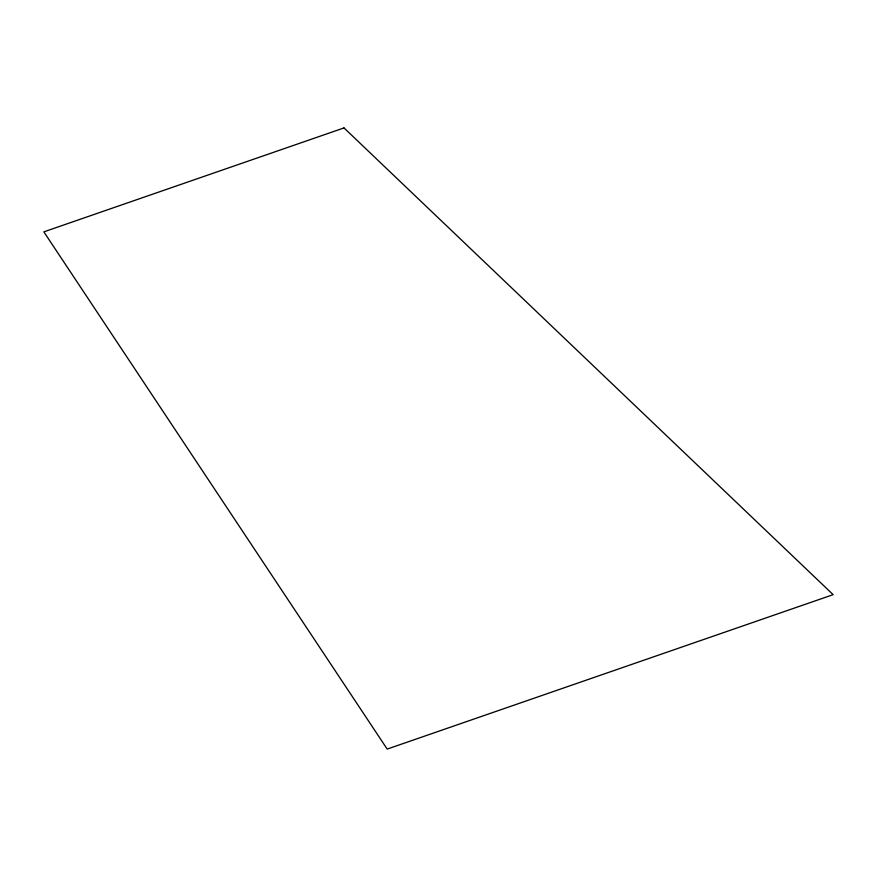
<?xml version="1.0" encoding="UTF-8"?>
<svg xmlns="http://www.w3.org/2000/svg" width="877" height="877" viewBox="0 0 877 877"><rect width="100%" height="100%" fill="white"/><g stroke="black" fill="none" stroke-linecap="round" stroke-linejoin="round"><path stroke-width="1.32" d="M344.014 127.921L43.85 231.857L387.185 749.079L833.15 594.661L344.014 127.921"/></g></svg>
